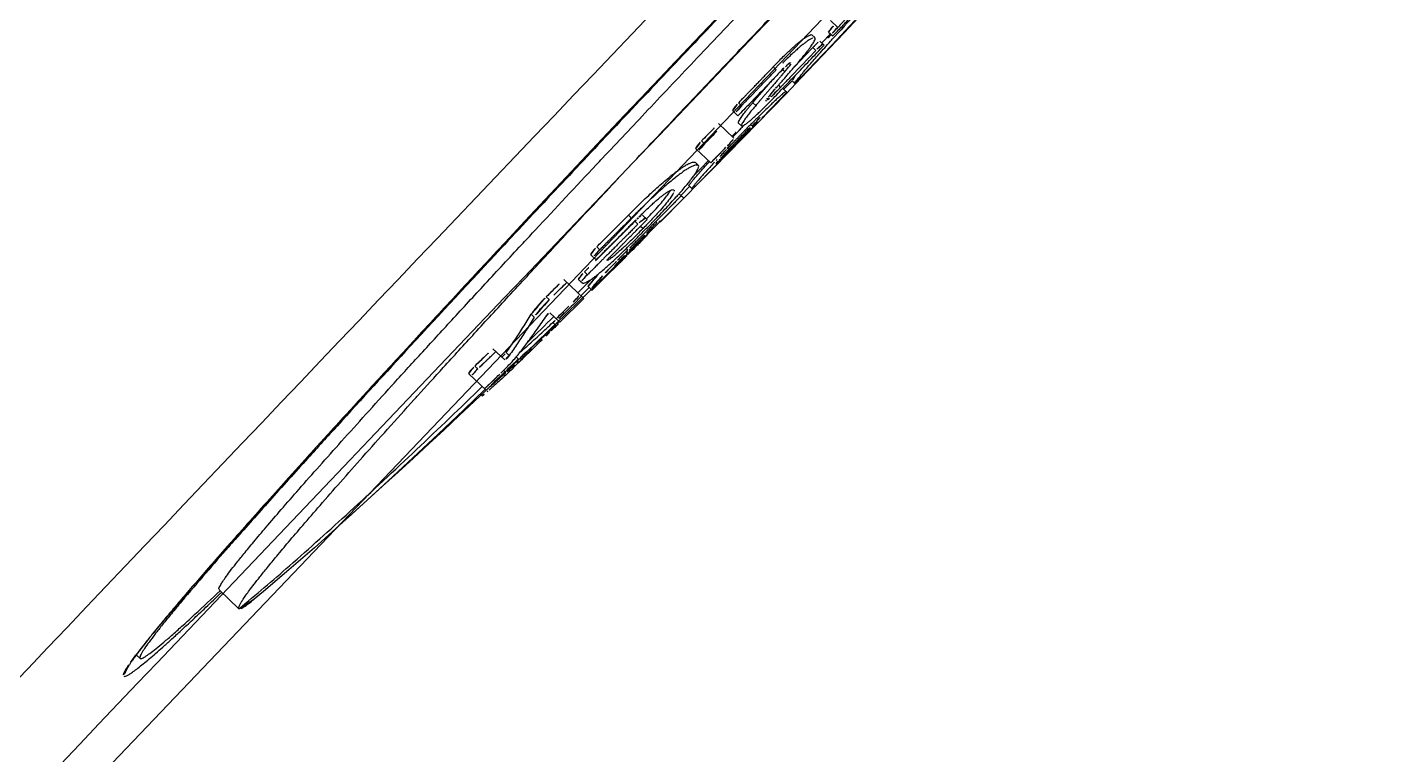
# Model space of a CAD drawing. Header units: millimetres. Extents: x 1145859089 to 1147511753, y -1047484727 to -1047247487.
# Drawn here: x 1146330969.6 to 1146331046, y -1047436643.7 to -1047436603.1 of the extents above; entities that cross this region are included whole.
import ezdxf
from ezdxf.xclip import XClip

# ---------------------------------------------------------------- set-up
doc = ezdxf.new("R2010")
doc.units = ezdxf.units.MM
doc.header["$LTSCALE"] = 100
doc.header["$MEASUREMENT"] = 0
doc.header["$XCLIPFRAME"] = 2
doc.linetypes.add('CENTERX2', pattern=[4, 2.5, -0.5, 0.5, -0.5])
doc.layers.get('0').update_dxf_attribs({"linetype": 'CONTINUOUS'})
for name, color, linetype in [('L-지중매입', 3, 'CENTERX2'), ('XREF', 135, 'CONTINUOUS'), ('단지배치도$0$W240910', 135, 'CONTINUOUS')]:
    doc.layers.add(name, color=color, linetype=linetype)

# ---------------------------------------------------------------- blocks, each defined once
blk = doc.blocks.new('단지배치도$0$zw$9902')
at = {"layer": '단지배치도$0$W240910', "linetype": 'ByBlock', "ltscale": 20}
for p, q in [((62296.523, -65279.298), (62410.382, -65159.882)), ((62334.338, -65233.429), (62333.205, -65234.621)), ((62340.785, -65233.455), (62341.185, -65233.837)), ((62342.147, -65233.461), (62340.85, -65234.832)), ((62339.901, -65234.408), (62339.735, -65234.25)), ((62339.751, -65234.257), (62339.906, -65234.404)), ((62340.297, -65234.702), (62340.782, -65234.192)), ((62340.68, -65234.095), (62340.913, -65234.317)), ((62340.987, -65234.384), (62341.023, -65234.346)), ((62333.205, -65234.621), (62331.878, -65236.02)), ((62340.85, -65234.832), (62339.082, -65236.687)), ((62339.353, -65235.43), (62339.796, -65234.966)), ((62339.962, -65235.125), (62339.796, -65234.966)), ((62340.429, -65234.827), (62340.196, -65234.605)), ((62338.759, -65236.052), (62339.133, -65235.661)), ((62339.133, -65235.661), (62339.353, -65235.43)), ((62331.878, -65236.02), (62330.579, -65237.392)), ((62337.758, -65236.197), (62337.591, -65236.038)), ((62338.233, -65236.308), (62338.106, -65236.187)), ((62330.579, -65237.392), (62329.307, -65238.739)), ((62337.877, -65237.067), (62337.997, -65237.181)), ((62338.351, -65237.45), (62338.148, -65237.256)), ((62338.639, -65236.817), (62338.185, -65237.291)), ((62338.791, -65236.962), (62338.624, -65236.803)), ((62335.823, -65238.207), (62335.656, -65238.049)), ((62336.612, -65238.2), (62336.446, -65238.041)), ((62338.351, -65237.45), (62336.992, -65238.862)), ((62337.177, -65237.922), (62337.198, -65237.942)), ((62329.307, -65238.739), (62328.063, -65240.058)), ((62335.337, -65238.487), (62335.626, -65238.764)), ((62336.781, -65238.809), (62336.71, -65238.879)), ((62336.857, -65238.733), (62336.781, -65238.809)), ((62336.954, -65238.826), (62336.992, -65238.862)), ((62335.39, -65240.023), (62334.534, -65239.207)), ((62335.822, -65239.33), (62335.655, -65239.171)), ((62335.825, -65239.334), (62335.658, -65239.176)), ((62336.258, -65239.461), (62336.305, -65239.506)), ((62336.705, -65239.145), (62336.642, -65239.085)), ((62328.063, -65240.058), (62326.053, -65242.195)), ((62333.762, -65240.33), (62333.595, -65240.171)), ((62335.324, -65239.96), (62335.397, -65239.884)), ((62333.274, -65240.608), (62334.104, -65241.4)), ((62334.453, -65241.48), (62333.099, -65242.865)), ((62333.187, -65242.081), (62333.441, -65241.819)), ((62333.252, -65241.376), (62333.42, -65241.536)), ((62333.252, -65241.376), (62333.253, -65241.377)), ((62333.441, -65241.819), (62333.573, -65241.685)), ((62333.573, -65241.685), (62333.973, -65241.274)), ((62334.447, -65241.473), (62334.506, -65241.412)), ((62334.454, -65241.48), (62334.447, -65241.473)), ((62334.506, -65241.412), (62334.602, -65241.313)), ((62334.521, -65241.295), (62334.546, -65241.319)), ((62326.053, -65242.195), (62324.887, -65243.439)), ((62332.932, -65242.706), (62332.44, -65243.207)), ((62332.898, -65242.674), (62333.099, -65242.865)), ((62324.887, -65243.439), (62323.75, -65244.654)), ((62332.607, -65243.366), (62331.284, -65244.708)), ((62332.051, -65242.909), (62332.062, -65242.923)), ((62332.607, -65243.366), (62332.345, -65243.116)), ((62323.75, -65244.654), (62322.643, -65245.84)), ((62329.684, -65244.472), (62329.518, -65244.313)), ((62330.045, -65244.813), (62329.879, -65244.655)), ((62330.044, -65245.082), (62330.377, -65244.745)), ((62330.2, -65244.924), (62330.334, -65245.052)), ((62330.559, -65244.561), (62330.299, -65244.312)), ((62330.377, -65244.745), (62330.559, -65244.561)), ((62330.524, -65244.527), (62330.546, -65244.504)), ((62331.206, -65244.633), (62331.284, -65244.708)), ((62324.261, -65245.211), (62324.325, -65245.143)), ((62330.213, -65245.738), (62329.808, -65246.147)), ((62330.213, -65245.738), (62330.162, -65245.689)), ((62330.521, -65245.204), (62330.186, -65245.542)), ((62330.614, -65245.378), (62330.54, -65245.307)), ((62322.643, -65245.84), (62321.564, -65246.997)), ((62327.427, -65246.517), (62327.72, -65246.797)), ((62327.917, -65246.243), (62327.75, -65246.084)), ((62329.467, -65246.268), (62329.34, -65246.395)), ((62329.493, -65246.241), (62329.41, -65246.162)), ((62329.493, -65246.241), (62329.467, -65246.268)), ((62329.486, -65246.514), (62329.732, -65246.267)), ((62329.582, -65246.274), (62329.621, -65246.235)), ((62329.633, -65246.323), (62329.582, -65246.274)), ((62329.808, -65246.147), (62329.633, -65246.323)), ((62329.732, -65246.267), (62329.83, -65246.168)), ((62329.83, -65246.168), (62329.975, -65246.022)), ((62321.564, -65246.997), (62320.513, -65248.128)), ((62327.684, -65246.861), (62327.734, -65246.81)), ((62328.875, -65247.133), (62328.34, -65247.667)), ((62328.87, -65247.137), (62328.871, -65247.136)), ((62328.871, -65247.136), (62328.875, -65247.133)), ((62328.875, -65247.133), (62328.909, -65247.098)), ((62328.909, -65247.098), (62329.018, -65246.988)), ((62327.035, -65248.966), (62325.919, -65247.902)), ((62326.898, -65248.052), (62326.732, -65247.893)), ((62326.893, -65248.057), (62326.748, -65247.918)), ((62327.235, -65247.634), (62327.068, -65247.475)), ((62327.085, -65248.249), (62327.435, -65247.899)), ((62328.34, -65247.667), (62327.501, -65248.503)), ((62320.513, -65248.128), (62319.488, -65249.232)), ((62324.942, -65248.864), (62325.108, -65249.023)), ((62326.901, -65248.838), (62326.449, -65249.288)), ((62326.696, -65248.637), (62327.085, -65248.249)), ((62327.334, -65248.344), (62326.868, -65248.807)), ((62327.272, -65248.291), (62327.438, -65248.45)), ((62327.441, -65248.456), (62327.274, -65248.297)), ((62327.498, -65248.506), (62327.443, -65248.454)), ((62319.488, -65249.232), (62318.489, -65250.311)), ((62327.035, -65248.966), (62325.696, -65250.289)), ((62326.336, -65249.4), (62325.945, -65249.788)), ((62326.449, -65249.288), (62326.336, -65249.4)), ((62318.489, -65250.311), (62317.515, -65251.366)), ((62324.268, -65250), (62324.101, -65249.841)), ((62325.132, -65249.751), (62325.671, -65250.266)), ((62325.473, -65250.458), (62325.306, -65250.299)), ((62325.945, -65249.788), (62325.868, -65249.715)), ((62317.515, -65251.366), (62316.565, -65252.398)), ((62322.627, -65252.39), (62321.966, -65251.76)), ((62324.165, -65251.792), (62323.093, -65252.837)), ((62324.564, -65251.402), (62324.165, -65251.792)), ((62316.565, -65252.398), (62315.638, -65253.407)), ((62322.876, -65252.133), (62322.709, -65251.974)), ((62323.396, -65252.338), (62323.27, -65252.218)), ((62323.3, -65252.552), (62323.322, -65252.531)), ((62323.502, -65252.368), (62323.609, -65252.27)), ((62315.638, -65253.407), (62314.734, -65254.393)), ((62320.627, -65253.161), (62321.58, -65254.07)), ((62321.121, -65252.89), (62320.954, -65252.731)), ((62322.48, -65253.195), (62322.399, -65253.274)), ((62322.641, -65253.038), (62322.48, -65253.195)), ((62322.564, -65252.965), (62322.641, -65253.038)), ((62322.766, -65253.031), (62322.865, -65252.943)), ((62321.532, -65254.026), (62320.348, -65255.164)), ((62321.694, -65253.959), (62321.58, -65254.07)), ((62321.58, -65254.07), (62321.606, -65254.047)), ((62314.734, -65254.393), (62313.853, -65255.357)), ((62321.361, -65254.399), (62321.252, -65254.295)), ((62313.853, -65255.357), (62312.994, -65256.299)), ((62320.348, -65255.164), (62318.918, -65256.523)), ((62312.994, -65256.299), (62312.159, -65257.219)), ((62312.159, -65257.219), (62311.479, -65257.969)), ((62318.918, -65256.523), (62317.521, -65257.839)), ((62311.479, -65257.969), (62310.816, -65258.704)), ((62317.521, -65257.839), (62316.124, -65259.14)), ((62310.816, -65258.704), (62310.168, -65259.423)), ((62310.168, -65259.423), (62309.536, -65260.127)), ((62316.124, -65259.14), (62314.753, -65260.4)), ((62309.536, -65260.127), (62308.921, -65260.815)), ((62308.921, -65260.815), (62308.322, -65261.487)), ((62314.753, -65260.4), (62313.403, -65261.623)), ((62308.322, -65261.487), (62307.741, -65262.142)), ((62313.403, -65261.623), (62312.014, -65262.86)), ((62307.741, -65262.142), (62307.179, -65262.778)), ((62307.179, -65262.778), (62306.636, -65263.397)), ((62312.014, -65262.86), (62310.589, -65264.102)), ((62306.215, -65263.877), (62305.808, -65264.345)), ((62306.636, -65263.397), (62306.215, -65263.877)), ((62310.589, -65264.102), (62309.182, -65265.296)), ((62305.415, -65264.799), (62305.036, -65265.238)), ((62305.808, -65264.345), (62305.415, -65264.799)), ((62304.672, -65265.664), (62304.324, -65266.073)), ((62305.036, -65265.238), (62304.672, -65265.664)), ((62307.806, -65266.268), (62306.705, -65265.218)), ((62306.838, -65265.358), (62306.845, -65265.352)), ((62309.182, -65265.296), (62308.649, -65265.738)), ((62304.324, -65266.073), (62303.992, -65266.467)), ((62303.453, -65267.113), (62303.24, -65267.372)), ((62303.677, -65266.843), (62303.453, -65267.113)), ((62303.992, -65266.467), (62303.677, -65266.843)), ((62302.847, -65267.856), (62302.669, -65268.08)), ((62303.038, -65267.62), (62302.847, -65267.856)), ((62303.24, -65267.372), (62303.038, -65267.62)), ((62302.166, -65268.729), (62302.083, -65268.84)), ((62302.255, -65268.612), (62302.166, -65268.729)), ((62302.35, -65268.488), (62302.255, -65268.612)), ((62302.45, -65268.358), (62302.35, -65268.488)), ((62302.557, -65268.222), (62302.45, -65268.358)), ((62302.669, -65268.08), (62302.557, -65268.222)), ((62301.642, -65269.486), (62301.631, -65269.505)), ((62301.654, -65269.465), (62301.642, -65269.486)), ((62301.668, -65269.441), (62301.654, -65269.465)), ((62301.684, -65269.415), (62301.668, -65269.441)), ((62301.702, -65269.387), (62301.684, -65269.415)), ((62301.721, -65269.357), (62301.702, -65269.387)), ((62301.742, -65269.324), (62301.721, -65269.357)), ((62301.765, -65269.29), (62301.742, -65269.324)), ((62301.789, -65269.253), (62301.765, -65269.29)), ((62301.815, -65269.215), (62301.789, -65269.253)), ((62301.843, -65269.174), (62301.815, -65269.215)), ((62301.873, -65269.132), (62301.843, -65269.174)), ((62301.904, -65269.088), (62301.873, -65269.132)), ((62301.936, -65269.042), (62301.904, -65269.088)), ((62301.971, -65268.994), (62301.936, -65269.042)), ((62302.007, -65268.945), (62301.971, -65268.994)), ((62302.083, -65268.84), (62302.007, -65268.945)), ((62302.3, -65269.035), (62302.088, -65268.833)), ((62301.615, -65269.534), (62301.614, -65269.536)), ((62301.622, -65269.521), (62301.615, -65269.534)), ((62301.631, -65269.505), (62301.622, -65269.521))]:
    blk.add_line(p, q, dxfattribs=at)
at = {"layer": '단지배치도$0$W240910'}
for radius in [11431.377, 11931.377]:
    blk.add_arc((57394.291, -57699.4), radius, 251.6277496, 321.4181311, dxfattribs=at)
at = {"layer": '단지배치도$0$W240910', "linetype": 'ByBlock', "ltscale": 20}
for centre, radius, start, end in [((83110.002, -85034.369), 28703.079, 136.1634005, 136.5659855), ((82768.959, -84709.197), 28226.861, 136.1617134, 136.5676793), ((62430.433, -65315.969), 121.064, 136.63146, 137.60714), ((62408.128, -65295.56), 91.061, 137.66081, 138.1032), ((62356.883, -65254.48), 26.459, 134.39957, 136.28995), ((62338.583, -65235.813), 0.0483, 43.38575, 46.38682), ((62118.347, -65049.459), 288.323, 319.15121, 319.46155), ((62335.856, -65239.294), 0.0493, 226.30341, 233.31039), ((62360.849, -65264.092), 34.806, 134.5637, 134.77907), ((62352.415, -65255.519), 22.779, 134.42817, 134.57888), ((62384.061, -65287.518), 67.863, 136.96331, 137.15147), ((63310.132, -66163.544), 1347.322, 136.814884, 137.027323), ((62350.445, -65264.854), 28.842, 134.44264, 134.73556), ((62354.431, -65268.86), 34.494, 134.99499, 135.24544), ((62352.38, -65266.808), 31.593, 134.73384, 134.99481), ((61919.875, -64840.306), 576.4, 314.503334, 314.706796), ((62297.563, -65223.84), 38.584, 314.41082, 315.16865), ((63048.034, -65925.097), 993.71, 137.333182, 137.679463), ((62295.8, -65224.759), 39.157, 314.18849, 316.37887), ((62266.813, -65190.284), 84.071, 312.23414, 312.39947), ((62306.164, -65236.012), 23.854, 309.57394, 310.48686), ((62305.209, -65234.889), 25.329, 310.4811, 310.78203)]:
    blk.add_arc(centre, radius, start, end, dxfattribs=at)
blk.add_ellipse((61988.099, -64900.376), major_axis=(11.578, -485.991), ratio=1, start_param=0.708795, end_param=0.862005, dxfattribs=at)
for points, start_tangent, end_tangent in [([(62371.085, -65196.456), (62370.844, -65196.657), (62370.486, -65196.965), (62370.093, -65197.312), (62369.647, -65197.711), (62369.129, -65198.185), (62368.516, -65198.752), (62367.797, -65199.427), (62366.964, -65200.216), (62366.012, -65201.13), (62364.926, -65202.181), (62363.69, -65203.388), (62362.286, -65204.77), (62360.696, -65206.347), (62358.901, -65208.139), (62356.877, -65210.174), (62354.598, -65212.478), (62352.035, -65215.085), (62349.151, -65218.036), (62345.906, -65221.375), (62342.269, -65225.141), (62338.116, -65229.467), (62333.659, -65234.141), (62329.499, -65238.532), (62325.892, -65242.364), (62322.7, -65245.775), (62319.88, -65248.807), (62317.389, -65251.5), (62315.187, -65253.895), (62313.244, -65256.022), (62311.532, -65257.907), (62310.026, -65259.577), (62308.707, -65261.051), (62307.554, -65262.349), (62306.551, -65263.489), (62305.68, -65264.488), (62304.926, -65265.361), (62304.283, -65266.116), (62303.741, -65266.76), (62303.29, -65267.304), (62302.909, -65267.771), (62302.58, -65268.182), (62302.287, -65268.557), (62302.081, -65268.827)], (-0.770509, -0.637429), (-0.600025, -0.799981)), ([(62354.616, -65212.544), (62349.426, -65217.837), (62342.867, -65224.604), (62335.839, -65231.936), (62328.849, -65239.306), (62322.403, -65246.179), (62317.352, -65251.626)], (-0.702234, -0.711947), (-0.677687, -0.735351)), ([(62327.737, -65241.494), (62328.073, -65241.136), (62330.607, -65238.444), (62333.351, -65235.543), (62336.328, -65232.413)], (0.684325, 0.729177), (0.690066, 0.723747)), ([(62340.913, -65234.317), (62341.424, -65233.778), (62341.949, -65233.224), (62342.487, -65232.653)], (0.688389, 0.725342), (0.68622, 0.727394)), ([(62342.543, -65232.4), (62342.467, -65232.481), (62342.386, -65232.567), (62342.318, -65232.639), (62342.236, -65232.726), (62342.134, -65232.835), (62342.006, -65232.97), (62341.933, -65233.047), (62341.854, -65233.13), (62341.769, -65233.22), (62341.678, -65233.317), (62341.576, -65233.424), (62341.462, -65233.545), (62341.332, -65233.682), (62341.185, -65233.837)], (-0.685971, -0.727629), (-0.687867, -0.725837)), ([(62317.778, -65254.379), (62319.197, -65252.815), (62320.948, -65250.896), (62322.843, -65248.833), (62324.892, -65246.617), (62327.097, -65244.246), (62329.494, -65241.683), (62332.095, -65238.919), (62334.766, -65236.096), (62337.346, -65233.384)], (0.67075, 0.741683), (0.690086, 0.723728)), ([(62337.591, -65236.038), (62337.887, -65235.733), (62338.153, -65235.468), (62338.391, -65235.237), (62338.599, -65235.043), (62338.779, -65234.882), (62338.933, -65234.749), (62339.064, -65234.641), (62339.175, -65234.554), (62339.267, -65234.484), (62339.344, -65234.43), (62339.463, -65234.352), (62339.548, -65234.304), (62339.635, -65234.263), (62339.735, -65234.25)], (0.691956, 0.72194), (0.723747, -0.690065)), ([(62339.735, -65234.25), (62339.751, -65234.257)], (0.999907, 0.01366), (0.649611, -0.760267)), ([(62340.68, -65234.095), (62340.729, -65234.008), (62340.817, -65233.9), (62340.904, -65233.803), (62341.019, -65233.678)], (-0.723747, 0.690066), (0.687863, 0.725841)), ([(62341.185, -65233.837), (62341.099, -65233.93), (62341.024, -65234.014), (62340.918, -65234.138), (62340.847, -65234.254)], (0.723747, -0.690066), (0.723747, -0.690066)), ([(62337.932, -65237.44), (62338.795, -65236.54), (62339.616, -65235.681), (62340.429, -65234.827)], (0.692451, 0.721465), (0.689054, 0.72471)), ([(62339.962, -65235.125), (62339.895, -65235.195), (62339.822, -65235.271), (62339.752, -65235.345), (62339.682, -65235.419), (62339.61, -65235.495), (62339.538, -65235.57), (62339.474, -65235.637), (62339.41, -65235.704), (62339.344, -65235.773), (62339.274, -65235.846), (62339.205, -65235.919), (62339.131, -65235.996), (62339.055, -65236.075), (62338.98, -65236.155), (62338.911, -65236.226), (62338.843, -65236.298), (62338.775, -65236.369), (62338.702, -65236.445), (62338.628, -65236.522), (62338.554, -65236.599), (62338.477, -65236.68), (62338.398, -65236.763), (62338.318, -65236.846), (62338.254, -65236.913), (62338.185, -65236.985), (62338.117, -65237.056), (62337.997, -65237.181)], (0.689568, 0.724221), (-0.692257, -0.721651)), ([(62339.734, -65234.455), (62339.673, -65234.485), (62339.504, -65234.593), (62339.384, -65234.68), (62339.232, -65234.798), (62339.052, -65234.948), (62338.848, -65235.127), (62338.624, -65235.334), (62338.371, -65235.576)], (-0.896045, -0.443964), (-0.715438, -0.698676)), ([(62338.816, -65236.948), (62338.938, -65236.744), (62339.214, -65236.403), (62339.618, -65235.925), (62340.139, -65235.329), (62340.782, -65234.611), (62340.987, -65234.384)], (-0.487774, 0.87297), (0.67322, 0.739442)), ([(62339.171, -65235.567), (62339.35, -65235.349), (62339.494, -65235.168), (62339.607, -65235.02), (62339.695, -65234.898), (62339.762, -65234.8), (62339.813, -65234.72), (62339.879, -65234.603), (62339.922, -65234.499), (62339.911, -65234.42)], (0.641503, 0.767121), (-0.536555, 0.843865)), ([(62339.78, -65234.431), (62339.734, -65234.455)], (-0.884696, -0.466168), (-0.896045, -0.443964)), ([(62339.901, -65234.408), (62339.78, -65234.431)], (-0.723747, 0.690066), (-0.884696, -0.466168)), ([(62339.796, -65234.966), (62339.865, -65234.894), (62339.982, -65234.777), (62340.066, -65234.698), (62340.196, -65234.605)], (0.689562, 0.724227), (0.723761, -0.690051)), ([(62339.911, -65234.42), (62339.901, -65234.408)], (-0.536555, 0.843865), (-0.723747, 0.690066)), ([(62340.363, -65234.764), (62340.272, -65234.822), (62340.174, -65234.91), (62340.044, -65235.04), (62339.962, -65235.125)], (-0.723747, 0.690066), (-0.689558, -0.724231)), ([(62337.741, -65237.224), (62337.82, -65237.132), (62337.948, -65236.986), (62338.084, -65236.83), (62338.229, -65236.663), (62338.388, -65236.481), (62338.562, -65236.281), (62338.75, -65236.063), (62338.953, -65235.825), (62339.171, -65235.567)], (0.654711, 0.755879), (0.641525, 0.767102)), ([(62338.266, -65236.031), (62338.351, -65235.952), (62338.421, -65235.89), (62338.528, -65235.807), (62338.617, -65235.777)], (0.771131, 0.636676), (0.723747, -0.690066)), ([(62338.346, -65236.171), (62338.41, -65236.092), (62338.47, -65236.015), (62338.534, -65235.93), (62338.618, -65235.779)], (0.627774, 0.778396), (-0.686628, 0.727009)), ([(62338.059, -65236.236), (62337.51, -65236.808), (62336.913, -65237.429), (62336.265, -65238.102), (62335.626, -65238.764)], (-0.691689, -0.722196), (-0.695301, -0.718719)), ([(62335.656, -65238.049), (62335.747, -65237.955), (62335.822, -65237.877), (62335.912, -65237.784), (62336.017, -65237.675), (62336.139, -65237.549), (62336.209, -65237.477), (62336.285, -65237.398), (62336.369, -65237.311), (62336.458, -65237.219), (62336.548, -65237.125), (62336.637, -65237.033), (62336.721, -65236.946), (62336.8, -65236.864), (62336.873, -65236.788), (62336.94, -65236.718), (62337.054, -65236.599), (62337.147, -65236.503), (62337.221, -65236.425), (62337.309, -65236.334), (62337.379, -65236.261), (62337.454, -65236.182), (62337.525, -65236.108), (62337.591, -65236.038)], (0.69563, 0.7184), (0.666151, 0.745817)), ([(62335.823, -65238.207), (62335.939, -65238.087), (62336.075, -65237.946), (62336.156, -65237.863), (62336.246, -65237.77), (62336.344, -65237.668), (62336.453, -65237.555), (62336.572, -65237.432), (62336.701, -65237.298), (62336.832, -65237.162), (62336.947, -65237.043), (62337.048, -65236.938), (62337.138, -65236.844), (62337.218, -65236.76), (62337.29, -65236.686), (62337.407, -65236.563), (62337.498, -65236.469), (62337.566, -65236.398), (62337.641, -65236.32), (62337.761, -65236.193)], (0.695625, 0.718405), (0.680365, 0.732874)), ([(62338.233, -65236.308), (62338.158, -65236.397), (62338.069, -65236.502), (62337.961, -65236.628), (62337.9, -65236.7), (62337.833, -65236.779), (62337.759, -65236.865), (62337.679, -65236.959), (62337.591, -65237.061), (62337.496, -65237.172), (62337.393, -65237.292), (62337.282, -65237.422), (62337.16, -65237.564), (62337.029, -65237.716), (62336.906, -65237.859), (62336.798, -65237.984), (62336.702, -65238.095), (62336.612, -65238.2)], (-0.647453, -0.762105), (-0.654065, -0.756439)), ([(62338.059, -65236.236), (62338.166, -65236.128), (62338.266, -65236.031)], (0.723747, -0.690066), (0.771131, 0.636676)), ([(62338.233, -65236.308), (62338.332, -65236.188), (62338.346, -65236.171)], (0.640561, 0.767907), (0.627774, 0.778396)), ([(62338.676, -65236.767), (62338.718, -65236.655), (62338.823, -65236.52), (62338.869, -65236.466)], (-0.577772, 0.816198), (0.631959, 0.775002)), ([(62338.315, -65237.415), (62338.212, -65237.471), (62338.114, -65237.549), (62337.99, -65237.656), (62337.842, -65237.789), (62337.669, -65237.948), (62337.471, -65238.135), (62337.245, -65238.353), (62337.006, -65238.586), (62336.857, -65238.733)], (-0.723747, 0.690066), (-0.710648, -0.703548)), ([(62337.316, -65237.722), (62337.341, -65237.696), (62337.417, -65237.604), (62337.504, -65237.5), (62337.6, -65237.387), (62337.703, -65237.267), (62337.741, -65237.224)], (0.681654, 0.731675), (0.654711, 0.755879)), ([(62337.997, -65237.181), (62337.869, -65237.314), (62337.754, -65237.431), (62337.652, -65237.535), (62337.562, -65237.624), (62337.484, -65237.699), (62337.38, -65237.797)], (-0.692256, -0.721652), (-0.737906, -0.674903)), ([(62338.07, -65237.283), (62338.105, -65237.254)], (0.711007, 0.703184), (0.866776, 0.498698)), ([(62338.105, -65237.254), (62338.148, -65237.256)], (0.866776, 0.498698), (0.723747, -0.690066)), ([(62339.081, -65236.686), (62338.979, -65236.793), (62338.816, -65236.949), (62338.816, -65236.948)], (-0.690271, -0.723551), (-0.487774, 0.87297)), ([(62335.337, -65238.487), (62335.371, -65238.386), (62335.426, -65238.311), (62335.485, -65238.238), (62335.567, -65238.145), (62335.656, -65238.049)], (-0.723747, 0.690066), (0.694961, 0.719047)), ([(62335.823, -65238.207), (62335.735, -65238.302), (62335.66, -65238.387), (62335.558, -65238.514), (62335.503, -65238.646)], (-0.723747, 0.690066), (0.723747, -0.690066)), ([(62335.655, -65239.171), (62335.675, -65239.068), (62335.733, -65238.966), (62335.802, -65238.861), (62335.876, -65238.756), (62335.955, -65238.649), (62336.044, -65238.533), (62336.138, -65238.414), (62336.23, -65238.299), (62336.334, -65238.173), (62336.446, -65238.041)], (-0.723747, 0.690066), (0.653524, 0.756905)), ([(62335.826, -65239.334), (62335.968, -65239.29), (62336.058, -65239.23), (62336.179, -65239.138), (62336.319, -65239.022), (62336.474, -65238.884), (62336.648, -65238.725), (62336.841, -65238.541), (62337.06, -65238.328), (62337.31, -65238.079), (62337.599, -65237.784), (62337.932, -65237.44)], (0.802462, -0.596703), (0.692451, 0.721465)), ([(62337.186, -65237.941), (62337.231, -65237.837)], (-0.375715, 0.926735), (0.509529, 0.860453)), ([(62337.198, -65237.942), (62337.186, -65237.941)], (-0.903261, -0.429091), (-0.375715, 0.926735)), ([(62337.38, -65237.797), (62337.363, -65237.813), (62337.283, -65237.883), (62337.198, -65237.942)], (-0.737906, -0.674903), (-0.904066, -0.427393)), ([(62337.231, -65237.837), (62337.316, -65237.722)], (0.509529, 0.860453), (0.681654, 0.731675)), ([(62336.71, -65238.879), (62336.576, -65239.013), (62336.389, -65239.2), (62336.22, -65239.371), (62336.067, -65239.526), (62335.929, -65239.668), (62335.803, -65239.796), (62335.693, -65239.91), (62335.59, -65240.016), (62335.472, -65240.138), (62335.342, -65240.273), (62335.295, -65240.321)], (-0.708503, -0.705708), (-0.692251, -0.721657)), ([(62336.612, -65238.2), (62336.539, -65238.286), (62336.466, -65238.374), (62336.388, -65238.468), (62336.307, -65238.57), (62336.222, -65238.677), (62336.136, -65238.789), (62336.049, -65238.905), (62335.965, -65239.024), (62335.892, -65239.137), (62335.84, -65239.23), (62335.816, -65239.322)], (-0.653532, -0.756899), (0.500378, -0.865807)), ([(62336.642, -65239.085), (62336.655, -65239.073), (62336.747, -65238.987), (62336.825, -65238.917), (62336.954, -65238.826)], (0.720678, 0.693269), (0.723747, -0.690066)), ([(62333.595, -65240.171), (62333.91, -65239.848), (62334.223, -65239.527), (62334.534, -65239.207)], (0.698202, 0.715901), (0.696716, 0.717347)), ([(62333.762, -65240.33), (62334.064, -65240.02), (62334.377, -65239.698), (62334.7, -65239.366)], (0.698205, 0.715898), (0.696721, 0.717342)), ([(62336.305, -65239.506), (62336.084, -65239.734), (62335.88, -65239.945), (62335.692, -65240.14), (62335.518, -65240.319), (62335.357, -65240.485), (62335.21, -65240.636), (62335.075, -65240.775), (62334.951, -65240.903), (62334.837, -65241.021), (62334.731, -65241.129), (62334.634, -65241.229), (62334.546, -65241.319)], (-0.695062, -0.71895), (-0.697547, -0.716539)), ([(62334.602, -65241.313), (62334.636, -65241.279), (62334.746, -65241.166), (62334.867, -65241.041), (62335.002, -65240.902), (62335.151, -65240.749), (62335.314, -65240.581), (62335.493, -65240.397), (62335.687, -65240.197), (62335.9, -65239.977), (62336.126, -65239.743), (62336.336, -65239.527), (62336.521, -65239.335), (62336.705, -65239.145)], (0.697688, 0.716402), (0.694647, 0.71935)), ([(62334.665, -65241.128), (62334.77, -65241.012), (62334.895, -65240.875), (62335.041, -65240.719), (62335.191, -65240.56), (62335.328, -65240.415), (62335.453, -65240.285), (62335.566, -65240.167), (62335.667, -65240.063), (62335.766, -65239.961), (62335.876, -65239.848), (62335.999, -65239.722), (62336.088, -65239.631)], (0.674693, 0.738099), (0.702653, 0.711533)), ([(62335.285, -65239.924), (62335.841, -65239.35)], (0.695899, 0.71814), (0.695136, 0.718878)), ([(62335.397, -65239.884), (62335.475, -65239.804), (62335.574, -65239.701), (62335.68, -65239.593), (62335.793, -65239.477), (62335.914, -65239.354), (62335.956, -65239.311)], (0.695245, 0.718773), (0.701486, 0.712683)), ([(62335.657, -65239.176), (62335.655, -65239.171)], (-0.476511, 0.879169), (-0.245588, 0.969374)), ([(62335.816, -65239.322), (62335.822, -65239.33)], (0.500378, -0.865807), (0.723747, -0.690066)), ([(62336.088, -65239.631), (62336.135, -65239.584), (62336.285, -65239.434), (62336.333, -65239.386)], (0.702653, 0.711533), (0.709774, 0.70443)), ([(62336.688, -65239.129), (62336.572, -65239.235), (62336.449, -65239.358), (62336.305, -65239.506)], (-0.723747, 0.690066), (-0.695062, -0.71895)), ([(62336.469, -65239.252), (62336.548, -65239.175), (62336.642, -65239.085)], (0.71426, 0.69988), (0.720678, 0.693269)), ([(62333.274, -65240.608), (62333.309, -65240.507), (62333.364, -65240.432), (62333.423, -65240.36), (62333.506, -65240.267), (62333.595, -65240.171)], (-0.723747, 0.690066), (0.698201, 0.715901)), ([(62333.762, -65240.33), (62333.673, -65240.424), (62333.598, -65240.509), (62333.496, -65240.636), (62333.441, -65240.767)], (-0.723747, 0.690066), (0.723747, -0.690066)), ([(62334.104, -65241.4), (62334.189, -65241.313), (62334.273, -65241.226), (62334.365, -65241.132), (62334.463, -65241.031), (62334.569, -65240.922), (62334.684, -65240.804), (62334.808, -65240.677), (62334.925, -65240.556), (62335.043, -65240.434)], (0.697716, 0.716375), (0.696416, 0.717639)), ([(62335.295, -65240.321), (62335.198, -65240.423), (62335.038, -65240.59), (62334.982, -65240.65)], (-0.692251, -0.721657), (-0.688961, -0.724798)), ([(62335.043, -65240.434), (62335.131, -65240.342), (62335.208, -65240.259), (62335.316, -65240.137), (62335.39, -65240.023)], (0.723747, -0.690066), (-0.723747, 0.690066)), ([(62334.416, -65241.444), (62334.508, -65241.31), (62334.578, -65241.227)], (-0.723747, 0.690066), (0.615622, 0.788041)), ([(62334.982, -65240.65), (62334.863, -65240.775), (62334.671, -65240.979), (62334.46, -65241.204)], (-0.688961, -0.724798), (-0.682438, -0.730943)), ([(62334.578, -65241.227), (62334.665, -65241.128)], (0.615622, 0.788041), (0.674693, 0.738099)), ([(62329.518, -65244.313), (62329.895, -65243.938), (62330.273, -65243.568), (62330.648, -65243.212), (62331.016, -65242.872), (62331.367, -65242.559), (62331.691, -65242.283), (62331.98, -65242.048), (62332.232, -65241.855), (62332.442, -65241.704), (62332.61, -65241.593), (62332.741, -65241.513), (62332.844, -65241.457), (62332.993, -65241.389), (62333.093, -65241.357), (62333.252, -65241.376)], (0.70493, 0.709277), (0.737736, -0.675089)), ([(62333.259, -65241.515), (62333.198, -65241.533), (62333.012, -65241.615), (62332.873, -65241.692), (62332.69, -65241.808), (62332.47, -65241.961), (62332.229, -65242.142), (62331.97, -65242.349), (62331.686, -65242.586), (62331.375, -65242.858), (62331.028, -65243.172), (62330.638, -65243.538), (62330.193, -65243.967), (62329.684, -65244.472)], (-0.974196, -0.225702), (-0.704925, -0.709282)), ([(62332.345, -65243.116), (62332.451, -65242.996), (62332.686, -65242.721), (62332.897, -65242.464), (62333.075, -65242.234), (62333.211, -65242.043), (62333.307, -65241.894), (62333.368, -65241.782), (62333.426, -65241.638), (62333.42, -65241.536)], (0.662507, 0.749056), (-0.723747, 0.690066)), ([(62332.898, -65242.674), (62332.962, -65242.556), (62333.057, -65242.431), (62333.182, -65242.279), (62333.324, -65242.113), (62333.474, -65241.942), (62333.627, -65241.771), (62333.78, -65241.601), (62333.929, -65241.438), (62334.03, -65241.329)], (-0.723747, 0.690066), (0.678068, 0.734999)), ([(62334.308, -65241.367), (62334.23, -65241.451), (62333.993, -65241.709), (62333.777, -65241.947), (62333.593, -65242.155), (62333.436, -65242.335), (62333.305, -65242.49), (62333.199, -65242.621), (62333.121, -65242.725), (62333.064, -65242.832)], (-0.680034, -0.733181), (0.723747, -0.690066)), ([(62333.419, -65241.535), (62333.307, -65241.507), (62333.259, -65241.515)], (-0.731254, 0.682105), (-0.974196, -0.225702)), ([(62334.546, -65241.319), (62334.466, -65241.4), (62334.465, -65241.399)], (-0.697547, -0.716539), (-0.684952, 0.728589)), ([(62330.249, -65244.262), (62330.511, -65244.009), (62330.748, -65243.786), (62330.958, -65243.597), (62331.146, -65243.434), (62331.316, -65243.293), (62331.472, -65243.172), (62331.614, -65243.071), (62331.743, -65242.989), (62331.783, -65242.966)], (0.713955, 0.700191), (0.880854, 0.473389)), ([(62330.288, -65245.289), (62330.745, -65244.823), (62331.167, -65244.387), (62331.55, -65243.984), (62331.889, -65243.62), (62332.188, -65243.292), (62332.345, -65243.116)], (0.703166, 0.711026), (0.662507, 0.749056)), ([(62332.037, -65243.068), (62331.886, -65243.315), (62331.63, -65243.646), (62331.285, -65244.046), (62330.845, -65244.524), (62330.334, -65245.052)], (-0.453587, -0.891212), (-0.703045, -0.711145)), ([(62332.464, -65243.229), (62332.399, -65243.296), (62332.264, -65243.433), (62332.186, -65243.513), (62332.099, -65243.601), (62332.004, -65243.698), (62331.899, -65243.805), (62331.784, -65243.922), (62331.657, -65244.051), (62331.518, -65244.192), (62331.366, -65244.347), (62331.2, -65244.515), (62331.019, -65244.699), (62330.824, -65244.897), (62330.634, -65245.089), (62330.521, -65245.204)], (-0.700133, -0.714013), (-0.702942, -0.711248)), ([(62330.546, -65244.504), (62330.901, -65244.127), (62331.221, -65243.772), (62331.49, -65243.455), (62331.694, -65243.191), (62331.83, -65242.986)], (0.69171, 0.722175), (0.550082, 0.835111)), ([(62331.783, -65242.966), (62331.858, -65242.929), (62331.924, -65242.902)], (0.880854, 0.473389), (0.961485, 0.274856)), ([(62331.83, -65242.986), (62331.866, -65242.93)], (0.550082, 0.835111), (0.513564, 0.858051)), ([(62331.924, -65242.902), (62331.954, -65242.896), (62332.038, -65242.902)], (0.961485, 0.274856), (0.902539, -0.430608)), ([(62332.062, -65242.923), (62332.037, -65243.068)], (0.501942, -0.864901), (-0.453587, -0.891212)), ([(62332.038, -65242.902), (62332.051, -65242.91)], (0.902539, -0.430608), (0.763151, -0.64622)), ([(62330.134, -65244.418), (62330.158, -65244.395), (62330.299, -65244.312)], (0.743696, 0.668518), (0.723825, -0.689983)), ([(62330.045, -65244.813), (62329.933, -65244.927), (62329.8, -65245.061), (62329.724, -65245.138), (62329.64, -65245.223), (62329.547, -65245.316), (62329.446, -65245.418), (62329.334, -65245.531), (62329.212, -65245.653), (62329.079, -65245.788), (62328.933, -65245.934), (62328.774, -65246.094), (62328.601, -65246.267), (62328.424, -65246.445), (62328.263, -65246.606), (62328.122, -65246.748), (62327.995, -65246.874), (62327.882, -65246.988), (62327.779, -65247.09), (62327.687, -65247.183), (62327.602, -65247.267), (62327.526, -65247.344), (62327.456, -65247.414), (62327.334, -65247.535), (62327.235, -65247.634)], (-0.703643, -0.710553), (-0.708178, -0.706034)), ([(62327.72, -65246.797), (62327.813, -65246.704), (62327.926, -65246.592), (62328.062, -65246.455), (62328.141, -65246.377), (62328.227, -65246.291), (62328.321, -65246.196), (62328.424, -65246.093), (62328.537, -65245.98), (62328.66, -65245.857), (62328.793, -65245.724), (62328.938, -65245.578), (62329.09, -65245.425), (62329.231, -65245.284), (62329.355, -65245.159), (62329.465, -65245.048), (62329.563, -65244.949), (62329.652, -65244.86), (62329.732, -65244.779), (62329.805, -65244.705), (62329.936, -65244.574)], (0.707731, 0.706482), (0.704018, 0.710183)), ([(62327.734, -65246.81), (62327.993, -65246.551), (62328.93, -65245.611), (62329.879, -65244.655)], (0.707072, 0.707141), (0.703652, 0.710545)), ([(62327.75, -65246.084), (62328.334, -65245.501), (62328.924, -65244.91), (62329.518, -65244.313)], (0.708053, 0.706159), (0.70493, 0.709277)), ([(62329.684, -65244.472), (62329.592, -65244.565), (62329.483, -65244.675), (62329.351, -65244.807), (62329.276, -65244.882), (62329.194, -65244.965), (62329.104, -65245.056), (62329.005, -65245.154), (62328.899, -65245.261), (62328.783, -65245.377), (62328.658, -65245.503), (62328.535, -65245.626), (62328.425, -65245.735), (62328.328, -65245.832), (62328.242, -65245.918), (62328.164, -65245.996), (62328.093, -65246.067), (62327.917, -65246.243)], (-0.704925, -0.709282), (-0.708054, -0.706158)), ([(62330.334, -65245.052), (62329.987, -65245.4), (62329.684, -65245.698), (62329.424, -65245.947), (62329.202, -65246.155), (62329.011, -65246.329), (62328.844, -65246.474), (62328.698, -65246.595), (62328.573, -65246.692), (62328.477, -65246.758), (62328.31, -65246.827)], (-0.703045, -0.711145), (-0.723747, 0.690066)), ([(62329.879, -65244.655), (62329.95, -65244.584), (62330.013, -65244.522)], (0.703652, 0.710545), (0.722679, 0.691184)), ([(62330.013, -65244.522), (62330.07, -65244.47), (62330.134, -65244.418)], (0.722679, 0.691184), (0.743696, 0.668518)), ([(62330.465, -65244.471), (62330.369, -65244.519), (62330.266, -65244.603), (62330.13, -65244.729), (62330.045, -65244.813)], (-0.723747, 0.690066), (-0.703643, -0.710553)), ([(62330.54, -65245.307), (62330.551, -65245.295), (62330.705, -65245.14), (62330.854, -65244.99), (62330.984, -65244.857), (62331.1, -65244.74), (62331.206, -65244.633)], (0.703108, 0.711083), (0.702126, 0.712053)), ([(62316.335, -65253.815), (62316.353, -65253.795), (62317.949, -65252.045), (62319.676, -65250.163), (62321.541, -65248.141), (62323.555, -65245.969), (62324.261, -65245.211)], (0.672573, 0.740031), (0.681568, 0.731754)), ([(62328.31, -65246.827), (62328.406, -65246.73), (62328.521, -65246.614), (62328.588, -65246.548), (62328.661, -65246.475), (62328.74, -65246.395), (62328.828, -65246.307), (62328.923, -65246.211), (62329.028, -65246.106), (62329.142, -65245.991), (62329.266, -65245.866), (62329.401, -65245.73), (62329.547, -65245.583), (62329.701, -65245.428), (62329.843, -65245.284), (62329.968, -65245.158), (62330.044, -65245.082)], (0.706203, 0.70801), (0.703517, 0.710679)), ([(62328.452, -65247.066), (62328.541, -65246.985), (62328.822, -65246.725), (62329.129, -65246.434), (62329.469, -65246.104), (62329.852, -65245.727), (62330.288, -65245.289)], (0.741377, 0.671088), (0.703166, 0.711026)), ([(62330.186, -65245.542), (62330.067, -65245.662), (62329.959, -65245.771), (62329.862, -65245.87), (62329.773, -65245.959), (62329.692, -65246.04), (62329.619, -65246.114), (62329.493, -65246.241)], (-0.703435, -0.710759), (-0.70447, -0.709734)), ([(62329.621, -65246.235), (62329.708, -65246.147), (62329.782, -65246.072), (62329.864, -65245.99), (62329.954, -65245.899), (62330.053, -65245.799), (62330.162, -65245.689), (62330.281, -65245.569), (62330.41, -65245.438), (62330.54, -65245.307)], (0.704487, 0.709717), (0.703108, 0.711083)), ([(62329.975, -65246.022), (62330.061, -65245.935), (62330.159, -65245.837), (62330.267, -65245.728), (62330.384, -65245.609), (62330.505, -65245.487), (62330.614, -65245.378)], (0.704735, 0.709471), (0.703727, 0.71047)), ([(62330.6, -65245.364), (62330.521, -65245.434), (62330.427, -65245.525), (62330.296, -65245.654), (62330.213, -65245.738)], (0.723747, -0.690066), (-0.703947, -0.710252)), ([(62327.427, -65246.517), (62327.461, -65246.415), (62327.517, -65246.341), (62327.577, -65246.27), (62327.66, -65246.178), (62327.75, -65246.084)], (-0.723747, 0.690066), (0.708053, 0.706159)), ([(62327.917, -65246.243), (62327.826, -65246.337), (62327.751, -65246.42), (62327.648, -65246.545), (62327.593, -65246.676)], (-0.723747, 0.690066), (0.723747, -0.690066)), ([(62329.558, -65246.382), (62329.536, -65246.419), (62329.419, -65246.536), (62329.352, -65246.602), (62329.279, -65246.675), (62329.2, -65246.753), (62329.114, -65246.836), (62329.026, -65246.921), (62328.948, -65246.994), (62328.785, -65247.129)], (-0.495886, -0.868388), (-0.723747, 0.690066)), ([(62328.807, -65247.075), (62328.846, -65247.045), (62328.958, -65246.92), (62329.039, -65246.834), (62329.14, -65246.727), (62329.266, -65246.597), (62329.416, -65246.443)], (0.7649, 0.644149), (0.543993, 0.83909)), ([(62329.34, -65246.395), (62329.307, -65246.429), (62329.197, -65246.54), (62329.077, -65246.662), (62328.944, -65246.797), (62328.849, -65246.895)], (-0.703369, -0.710825), (-0.698434, -0.715674)), ([(62329.018, -65246.988), (62329.101, -65246.904), (62329.194, -65246.81), (62329.282, -65246.721), (62329.364, -65246.638), (62329.439, -65246.562), (62329.486, -65246.514)], (0.702545, 0.71164), (0.703864, 0.710335)), ([(62329.416, -65246.443), (62329.582, -65246.274)], (0.543993, 0.83909), (0.723747, -0.690066)), ([(62329.633, -65246.323), (62329.558, -65246.382)], (-0.723747, 0.690066), (-0.495886, -0.868388)), ([(62326.998, -65248.103), (62327.083, -65248.085), (62327.204, -65248.035), (62327.33, -65247.965), (62327.416, -65247.911), (62327.522, -65247.838), (62327.655, -65247.74), (62327.824, -65247.607), (62328.039, -65247.429), (62328.282, -65247.219), (62328.452, -65247.066)], (0.99983, -0.018459), (0.741377, 0.671088)), ([(62327.068, -65247.475), (62327.684, -65246.861)], (0.708175, 0.706037), (0.707154, 0.707059)), ([(62328.849, -65246.895), (62328.799, -65246.946), (62328.639, -65247.111), (62328.464, -65247.292), (62328.272, -65247.493), (62328.076, -65247.701)], (-0.698434, -0.715674), (-0.68387, -0.729604)), ([(62328.785, -65247.129), (62328.807, -65247.075)], (-0.723747, 0.690066), (0.7649, 0.644149)), ([(62324.942, -65248.864), (62325.265, -65248.546), (62325.591, -65248.225), (62325.919, -65247.902)], (0.713457, 0.700699), (0.711501, 0.702685)), ([(62326.085, -65248.061), (62325.755, -65248.386), (62325.429, -65248.707), (62325.108, -65249.023)], (-0.711507, -0.702679), (-0.71346, -0.700696)), ([(62326.732, -65247.893), (62326.775, -65247.8), (62326.863, -65247.693), (62326.951, -65247.596), (62327.068, -65247.475)], (-0.723749, 0.690064), (0.708175, 0.706037)), ([(62326.747, -65247.919), (62326.732, -65247.893)], (-0.758798, 0.651326), (-0.203919, 0.978988)), ([(62327.235, -65247.634), (62327.145, -65247.726), (62327.068, -65247.809), (62326.963, -65247.93), (62326.898, -65248.052)], (-0.723747, 0.690066), (0.723747, -0.690066)), ([(62326.898, -65248.052), (62326.92, -65248.07)], (0.723747, -0.690066), (0.782129, -0.623116)), ([(62326.92, -65248.07), (62326.978, -65248.101), (62326.998, -65248.103)], (0.782129, -0.623116), (0.99983, -0.018459)), ([(62327.272, -65248.291), (62327.352, -65248.166), (62327.425, -65248.077), (62327.524, -65247.963), (62327.645, -65247.827), (62327.785, -65247.675), (62327.926, -65247.524)], (-0.111701, 0.993742), (0.684386, 0.729119)), ([(62328.076, -65247.701), (62327.904, -65247.885), (62327.764, -65248.039), (62327.651, -65248.166), (62327.562, -65248.272), (62327.495, -65248.355), (62327.438, -65248.45)], (-0.68387, -0.729604), (0.111252, -0.993792)), ([(62327.445, -65248.462), (62327.546, -65248.396), (62327.62, -65248.334), (62327.706, -65248.255), (62327.802, -65248.166), (62327.905, -65248.068), (62328.013, -65247.964), (62328.124, -65247.856), (62328.23, -65247.752), (62328.328, -65247.654)], (0.88225, -0.470781), (0.723747, -0.690066)), ([(62324.101, -65249.841), (62324.159, -65249.753), (62324.227, -65249.66), (62324.302, -65249.563), (62324.388, -65249.457), (62324.467, -65249.365), (62324.567, -65249.252), (62324.694, -65249.116), (62324.768, -65249.039), (62324.851, -65248.954), (62324.942, -65248.864)], (0.544469, 0.838781), (0.713457, 0.700699)), ([(62326.445, -65249.143), (62326.534, -65249.053), (62326.612, -65248.972), (62326.722, -65248.852), (62326.797, -65248.74)], (0.723747, -0.690066), (-0.723747, 0.690066)), ([(62327.273, -65248.297), (62327.272, -65248.291)], (-0.269956, 0.962873), (-0.116423, 0.9932)), ([(62327.438, -65248.45), (62327.44, -65248.456)], (0.115975, -0.993252), (0.402692, -0.915335)), ([(62327.44, -65248.456), (62327.445, -65248.462)], (0.402692, -0.915335), (0.88225, -0.470781)), ([(62325.108, -65249.023), (62324.967, -65249.165), (62324.828, -65249.309), (62324.712, -65249.436), (62324.615, -65249.545), (62324.534, -65249.642), (62324.466, -65249.726), (62324.363, -65249.86), (62324.268, -65250)], (-0.71346, -0.700696), (-0.544406, -0.838822)), ([(62325.489, -65250.091), (62325.803, -65249.78), (62326.122, -65249.464), (62326.445, -65249.143)], (0.710696, 0.703499), (0.70911, 0.705098)), ([(62322.709, -65251.974), (62323.176, -65251.297), (62323.641, -65250.586), (62324.101, -65249.841)], (0.576167, 0.817332), (0.514279, 0.857623)), ([(62324.268, -65250), (62323.808, -65250.743), (62323.335, -65251.467), (62322.876, -65252.133)], (-0.514203, -0.857669), (-0.576264, -0.817264)), ([(62323.434, -65252.011), (62323.894, -65251.409), (62324.382, -65250.739), (62324.898, -65249.997)], (0.613927, 0.789363), (0.560798, 0.827953)), ([(62323.465, -65251.972), (62323.904, -65251.581), (62324.597, -65250.955), (62325.306, -65250.299)], (0.749289, 0.662243), (0.730925, 0.682458)), ([(62324.898, -65249.997), (62324.957, -65249.926), (62325.033, -65249.848), (62325.132, -65249.751)], (0.535121, 0.844776), (0.723747, -0.690066)), ([(62325.206, -65250.767), (62325.275, -65250.701), (62325.358, -65250.62), (62325.458, -65250.523), (62325.576, -65250.408), (62325.696, -65250.289)], (0.719114, 0.694892), (0.713118, 0.701045)), ([(62325.306, -65250.299), (62325.381, -65250.228), (62325.505, -65250.107)], (0.72904, 0.684471), (0.70811, 0.706102)), ([(62325.671, -65250.266), (62325.596, -65250.34), (62325.473, -65250.458)], (-0.723747, 0.690066), (-0.729047, -0.684464)), ([(62325.945, -65249.788), (62325.874, -65249.86), (62325.796, -65249.939), (62325.711, -65250.028), (62325.585, -65250.183)], (-0.723747, 0.690066), (0.723747, -0.690066)), ([(62325.473, -65250.458), (62325.385, -65250.54), (62325.293, -65250.626), (62325.188, -65250.722), (62325.072, -65250.83), (62324.942, -65250.949), (62324.799, -65251.081), (62324.639, -65251.226), (62324.472, -65251.378), (62324.321, -65251.515), (62324.188, -65251.635), (62324.069, -65251.741), (62323.962, -65251.836), (62323.897, -65251.895)], (-0.730931, -0.682451), (-0.746688, -0.665174)), ([(62324.926, -65251.042), (62325.017, -65250.952), (62325.087, -65250.883), (62325.206, -65250.767)], (0.723747, -0.690066), (0.718309, 0.695725)), ([(62320.954, -65252.731), (62321.289, -65252.411), (62321.626, -65252.087), (62321.966, -65251.76)], (0.722646, 0.691219), (0.720079, 0.693892)), ([(62322.133, -65251.919), (62322.054, -65251.994), (62321.952, -65252.093), (62321.867, -65252.174), (62321.766, -65252.271), (62321.648, -65252.385), (62321.582, -65252.449), (62321.51, -65252.518), (62321.439, -65252.585), (62321.323, -65252.697), (62321.23, -65252.786), (62321.121, -65252.89)], (-0.720056, -0.693915), (-0.722591, -0.691276)), ([(62323.897, -65251.895), (62323.866, -65251.922), (62323.779, -65252), (62323.7, -65252.07), (62323.628, -65252.133), (62323.504, -65252.243), (62323.396, -65252.338)], (-0.746688, -0.665174), (-0.751594, -0.659626)), ([(62323.609, -65252.27), (62323.66, -65252.223), (62323.8, -65252.094), (62323.925, -65251.979), (62324.036, -65251.875), (62324.146, -65251.773)], (0.737291, 0.675575), (0.731362, 0.681989)), ([(62322.407, -65253.119), (62322.669, -65252.862), (62322.923, -65252.604), (62323.137, -65252.372), (62323.304, -65252.177), (62323.434, -65252.011)], (0.716231, 0.697863), (0.601852, 0.798608)), ([(62322.46, -65252.231), (62322.545, -65252.15), (62322.627, -65252.068), (62322.709, -65251.974)], (0.729351, 0.684139), (0.546529, 0.83744)), ([(62322.876, -65252.133), (62322.794, -65252.226), (62322.72, -65252.301), (62322.627, -65252.39)], (-0.546648, -0.837362), (-0.723747, 0.690066)), ([(62323.396, -65252.338), (62323.283, -65252.437), (62323.154, -65252.554), (62323.02, -65252.677), (62322.89, -65252.798), (62322.764, -65252.918), (62322.641, -65253.038)], (-0.723747, 0.690066), (-0.715944, -0.698157)), ([(62322.865, -65252.943), (62322.97, -65252.849), (62323.138, -65252.698), (62323.3, -65252.552)], (0.745302, 0.666727), (0.740644, 0.671897)), ([(62320.627, -65253.161), (62320.668, -65253.047), (62320.739, -65252.957), (62320.813, -65252.875), (62320.884, -65252.801), (62320.954, -65252.731)], (-0.723747, 0.690066), (0.722645, 0.691219)), ([(62321.121, -65252.89), (62321.034, -65252.977), (62320.96, -65253.055), (62320.857, -65253.175), (62320.793, -65253.32)], (-0.723747, 0.690066), (0.723747, -0.690066)), ([(62321.503, -65253.997), (62321.635, -65253.869), (62321.708, -65253.798), (62321.788, -65253.721), (62321.873, -65253.638), (62321.966, -65253.548), (62322.066, -65253.45), (62322.166, -65253.353), (62322.255, -65253.266), (62322.334, -65253.19), (62322.407, -65253.119)], (0.718007, 0.696036), (0.716231, 0.697863)), ([(62322.399, -65253.274), (62322.279, -65253.39), (62321.926, -65253.734), (62321.694, -65253.959)], (-0.716408, -0.697681), (-0.717793, -0.696256)), ([(62323.093, -65252.837), (62322.62, -65253.288), (62321.96, -65253.888), (62321.753, -65254.068)], (-0.717265, -0.696801), (-0.757209, -0.653172)), ([(62321.763, -65253.912), (62321.885, -65253.806), (62321.955, -65253.745), (62322.032, -65253.679), (62322.116, -65253.605), (62322.208, -65253.524), (62322.31, -65253.436), (62322.42, -65253.338), (62322.541, -65253.232), (62322.672, -65253.115), (62322.766, -65253.031)], (0.756987, 0.65343), (0.746357, 0.665546)), ([(62306.725, -65265.197), (62306.696, -65265.149), (62306.748, -65265.017), (62306.862, -65264.817), (62307.044, -65264.547), (62307.3, -65264.196), (62307.641, -65263.754), (62308.08, -65263.207), (62308.631, -65262.537), (62309.319, -65261.722), (62310.163, -65260.739), (62311.16, -65259.595), (62312.291, -65258.313), (62313.531, -65256.922), (62314.882, -65255.419), (62316.335, -65253.815)], (-0.717911, 0.696135), (0.672573, 0.740031)), ([(62307.806, -65266.268), (62310.622, -65263.873), (62313.988, -65260.851), (62321.371, -65253.873)], (0.773293, 0.634049), (0.717769, 0.696282)), ([(62307.806, -65266.268), (62307.812, -65266.149), (62307.859, -65266.042), (62307.938, -65265.903), (62308.05, -65265.727), (62308.199, -65265.509), (62308.395, -65265.239), (62308.649, -65264.904), (62308.975, -65264.487), (62309.392, -65263.968), (62309.917, -65263.329), (62310.567, -65262.554), (62311.366, -65261.617), (62312.334, -65260.498), (62313.463, -65259.207), (62314.719, -65257.788), (62316.088, -65256.255), (62317.579, -65254.599), (62317.778, -65254.379)], (-0.723579, 0.690242), (0.67075, 0.741683)), ([(62313.295, -65256.055), (62311.652, -65257.867), (62309.504, -65260.256), (62307.603, -65262.398), (62307.237, -65262.814)], (-0.673007, -0.739636), (-0.6596, -0.751617)), ([(62307.237, -65262.814), (62305.966, -65264.273), (62304.61, -65265.864), (62304.041, -65266.548), (62303.548, -65267.154), (62303.134, -65267.68), (62302.799, -65268.124), (62302.546, -65268.484), (62302.377, -65268.757), (62302.325, -65268.86), (62302.295, -65268.942), (62302.286, -65269), (62302.3, -65269.035)], (-0.6596, -0.751617), (0.601264, -0.79905)), ([(62301.386, -65270.028), (62301.486, -65270.03), (62301.583, -65269.988), (62301.724, -65269.906), (62301.92, -65269.772), (62302.176, -65269.579), (62302.477, -65269.339), (62302.807, -65269.063), (62303.166, -65268.754), (62303.56, -65268.407), (62304.007, -65268.006), (62304.527, -65267.531), (62305.142, -65266.961), (62305.863, -65266.285), (62306.697, -65265.493), (62306.838, -65265.358)], (0.723333, -0.6905), (0.722856, 0.690998)), ([(62302.3, -65269.035), (62302.336, -65269.047), (62302.393, -65269.036), (62302.473, -65269.001), (62302.574, -65268.944), (62302.839, -65268.762), (62303.186, -65268.493), (62303.614, -65268.137), (62304.12, -65267.698), (62304.702, -65267.177), (62305.358, -65266.576), (62306.753, -65265.269)], (0.826794, -0.562505), (0.725381, 0.688347)), ([(62308.649, -65265.738), (62308.535, -65265.831), (62308.328, -65265.994), (62308.16, -65266.116), (62308.027, -65266.203), (62307.924, -65266.257), (62307.806, -65266.268)], (-0.771952, -0.635681), (-0.723579, 0.690242)), ([(62301.673, -65269.398), (62301.618, -65269.48), (62301.493, -65269.684), (62301.417, -65269.829), (62301.379, -65269.929), (62301.386, -65270.028)], (-0.556967, -0.830535), (0.723211, -0.690627)), ([(62302.081, -65268.827), (62302.026, -65268.901), (62301.799, -65269.214), (62301.673, -65269.398)], (-0.600025, -0.799981), (-0.556967, -0.830535))]:
    blk.add_spline(points, degree=3, dxfattribs=dict(at, start_tangent=start_tangent, end_tangent=end_tangent))
blk = doc.blocks.new('단지배치도')
blk.add_blockref('단지배치도$0$zw$9902', (141034.193, 142437.157))

msp = doc.modelspace()

# ---------------------------------------------------------------- linework, layer by layer
at = {"layer": 'L-지중매입', "ltscale": 2}
msp.add_arc((1146292364.149594, -1047402174.186541, 0), 45716.750817, 303.4822833292, 333.0437788935, dxfattribs=at)

# ---------------------------------------------------------------- block references
at = {"layer": 'XREF'}
ref = msp.add_blockref('단지배치도', (1146127639.433662, -1047513806.462535), dxfattribs=at)
XClip(ref).set_block_clipping_path([(72982.4064819524, 34919.7593965302), (360382.4067475507, 255319.7593436702)])

doc.saveas('drawing.dxf')
